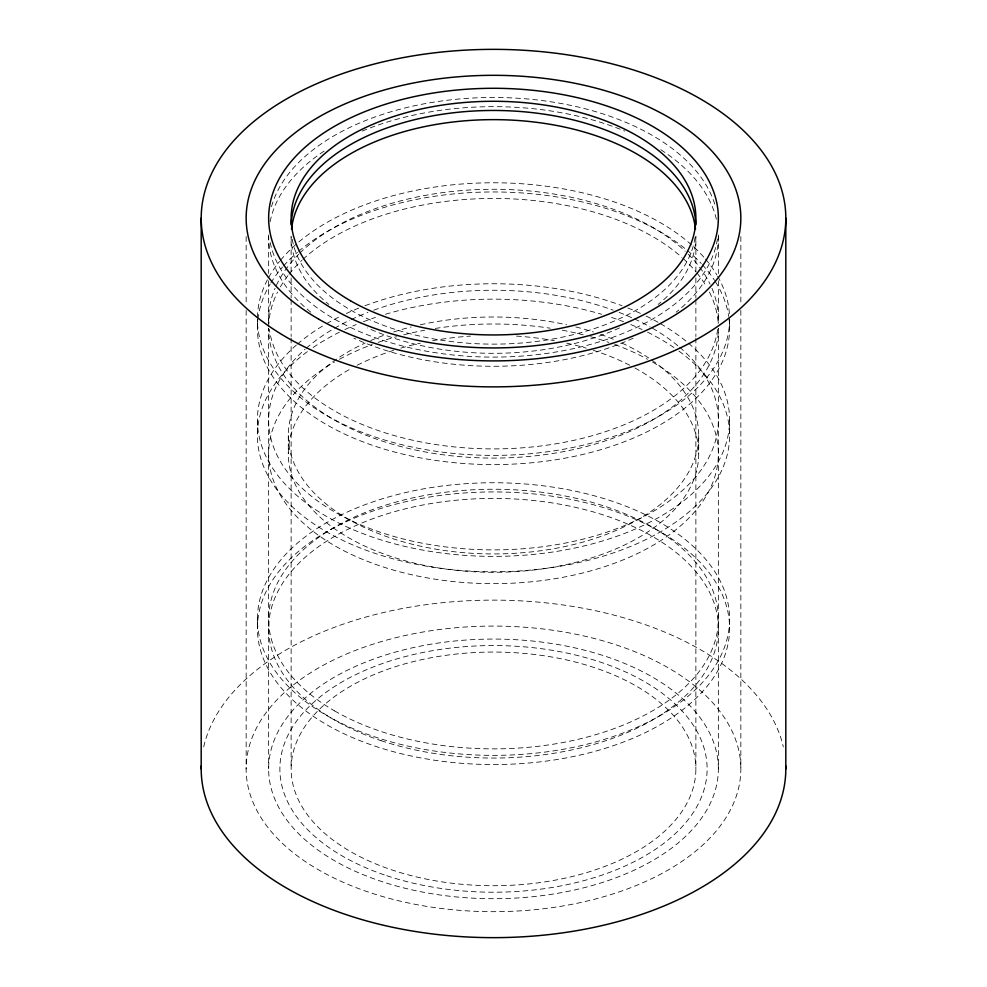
<?xml version="1.0" encoding="UTF-8"?>
<svg xmlns="http://www.w3.org/2000/svg" width="987" height="987" viewBox="0 0 987 987"><rect width="100%" height="100%" fill="white"/><g stroke="black" fill="none" stroke-linecap="round" stroke-linejoin="round"><path stroke-width="0.74" stroke-dasharray="4.93 3.7" d="M740.842 236.572L740.842 304.267M740.842 310.424L740.842 768.885A247.342 142.794 0 0 1 369.829 892.556A247.342 142.794 0 0 1 369.829 645.214A247.342 142.794 0 0 1 740.842 768.885M729.59 328.264L729.59 319.085A236.09 136.305 0 0 1 494.771 455.389A236.09 136.305 0 0 1 257.422 320.565M729.59 420.067L729.59 435.464M729.59 619.059L729.59 628.238A236.09 136.305 0 0 1 375.455 746.283A236.09 136.305 0 0 1 375.455 510.193A236.09 136.305 0 0 1 729.59 628.238M718.351 234.943L718.351 273.498M718.351 280.839L718.351 322.724M718.351 768.885A224.851 129.815 0 0 0 381.068 656.466A224.851 129.815 0 0 0 381.068 881.317A224.851 129.815 0 0 0 718.351 768.885L718.351 328.264A224.851 129.815 0 0 1 493.5 458.079A224.851 129.815 0 0 1 268.649 328.264L268.649 768.885M698.697 435.464L698.697 453.823M695.872 271.869L695.872 236.473A202.372 116.836 0 0 1 658.156 304.391M695.872 278.013L695.872 298.025M695.872 299.567L695.872 336.493M695.872 338.035L695.872 768.885A202.372 116.836 0 0 1 392.32 870.065A202.372 116.836 0 0 1 392.32 667.706A202.372 116.836 0 0 1 695.872 768.885M291.128 271.869L291.128 236.473A202.372 116.836 0 0 0 328.844 304.391M291.128 278.013L291.128 298.025M291.128 299.567L291.128 336.493M291.128 338.035L291.128 768.885M288.303 435.464L288.303 453.823M268.649 234.943L268.649 273.498M268.649 280.839L268.649 322.724M257.41 319.085L257.41 328.264M257.41 420.067L257.41 435.464M257.41 619.059L257.41 628.238M246.158 236.572L246.158 304.267M246.158 310.424L246.158 768.885M718.351 236.473A224.851 129.815 0 0 1 676.144 312.188M633.123 338.22A224.851 129.815 0 0 1 353.877 338.22M310.856 312.188A224.851 129.815 0 0 1 268.649 236.473M270.105 221.742A224.851 129.815 0 0 1 326.179 149.753M362.204 131.086A224.851 129.815 0 0 1 624.796 131.086M660.821 149.753A224.851 129.815 0 0 1 716.895 221.742M619.491 327.906A202.372 116.836 0 0 1 367.509 327.906M257.422 317.617A236.09 136.305 0 0 1 267.97 278.766M268.661 277.507A236.09 136.305 0 0 1 279.543 261.456M280.53 260.26A236.09 136.305 0 0 1 491.205 182.78A236.09 136.305 0 0 1 704.447 257.878M705.471 259.063A236.09 136.305 0 0 1 716.907 274.991M717.635 276.249A236.09 136.305 0 0 1 729.467 314.656M652.493 362.032A224.851 129.815 0 0 1 652.493 545.626A224.851 129.815 0 0 1 334.507 545.626A224.851 129.815 0 0 1 334.507 362.032M339.442 359.268A224.851 129.815 0 0 1 372.259 344.5M378.12 342.403A224.851 129.815 0 0 1 396.503 336.703M403.769 334.79A224.851 129.815 0 0 1 424.681 330.238M435.304 328.437A224.851 129.815 0 0 1 550.215 328.202M562.319 330.238A224.851 129.815 0 0 1 583.231 334.79M590.497 336.703A224.851 129.815 0 0 1 608.88 342.403M614.741 344.5A224.851 129.815 0 0 1 647.558 359.268M679.636 347.239A224.851 129.815 0 0 1 643.129 516.966A224.851 129.815 0 0 1 346.918 518.508A224.851 129.815 0 0 1 305.106 349.201M306.229 348.214A224.851 129.815 0 0 1 333.088 329.09M334.507 328.264A224.851 129.815 0 0 1 349.817 320.207M351.162 319.566A224.851 129.815 0 0 1 367.917 312.385M373.715 310.202A224.851 129.815 0 0 1 613.285 310.202M619.083 312.385A224.851 129.815 0 0 1 633.123 318.307M634.493 318.937A224.851 129.815 0 0 1 650.051 326.882M652.493 328.264A224.851 129.815 0 0 1 678.488 346.277M268.661 326.808A224.851 129.815 0 0 1 277.569 292.078M280.37 286.896A224.851 129.815 0 0 1 288.105 275.447M289.08 274.201A224.851 129.815 0 0 1 301.862 260.358M302.923 259.371A224.851 129.815 0 0 1 681.894 257.397M682.992 258.384A224.851 129.815 0 0 1 695.909 271.733M696.933 272.967A224.851 129.815 0 0 1 706.63 286.896M709.431 292.078A224.851 129.815 0 0 1 718.228 323.872M688.445 343.168A236.09 136.305 0 0 1 650.766 521.728A236.09 136.305 0 0 1 339.232 523.246A236.09 136.305 0 0 1 296.334 345.092M297.432 344.13A236.09 136.305 0 0 1 325.167 324.489M326.561 323.674A236.09 136.305 0 0 1 340.799 316.099M346.277 313.508A236.09 136.305 0 0 1 359.095 307.993M364.968 305.723A236.09 136.305 0 0 1 622.032 305.723M627.905 307.993A236.09 136.305 0 0 1 640.723 313.508M646.201 316.099A236.09 136.305 0 0 1 657.947 322.255M660.439 323.674A236.09 136.305 0 0 1 687.31 342.218M678.957 351.113A236.09 136.305 0 0 1 653.739 535.571A236.09 136.305 0 0 1 333.261 535.571A236.09 136.305 0 0 1 308.043 351.113M313.101 347.535A236.09 136.305 0 0 1 339.454 332.175M344.895 329.547A236.09 136.305 0 0 1 356.196 324.575M363.487 321.688A236.09 136.305 0 0 1 375.455 317.419M385.386 314.285A236.09 136.305 0 0 1 601.614 314.285M611.545 317.419A236.09 136.305 0 0 1 623.513 321.688M630.804 324.575A236.09 136.305 0 0 1 642.105 329.547M647.546 332.175A236.09 136.305 0 0 1 673.899 347.535M717.426 239.076A224.851 129.815 0 0 1 493.5 357.109A224.851 129.815 0 0 1 269.574 239.076M271.499 206.678A224.851 129.815 0 0 1 493.5 97.479A224.851 129.815 0 0 1 715.501 206.678M621.847 343.032A205.197 118.477 0 0 1 643.808 516.115A205.197 118.477 0 0 1 343.192 516.115A205.197 118.477 0 0 1 365.153 343.032M370.668 340.564A205.197 118.477 0 0 1 386.472 334.383M393.702 331.953A205.197 118.477 0 0 1 411.209 326.944M420.302 324.785A205.197 118.477 0 0 1 566.698 324.785M575.791 326.944A205.197 118.477 0 0 1 593.298 331.953M600.528 334.383A205.197 118.477 0 0 1 616.332 340.564M634.912 367.978A205.197 118.477 0 0 1 639.81 536.891A205.197 118.477 0 0 1 347.19 536.891A205.197 118.477 0 0 1 352.088 367.978M357.183 365.276A205.197 118.477 0 0 1 393.702 350.311M400.87 348.115A205.197 118.477 0 0 1 420.302 343.155M432.627 340.688A205.197 118.477 0 0 1 470.552 336.098M516.448 336.098A205.197 118.477 0 0 1 554.373 340.688M566.698 343.155A205.197 118.477 0 0 1 586.13 348.115M593.298 350.311A205.197 118.477 0 0 1 629.817 365.276M695.095 237.448A202.372 116.836 0 0 1 493.5 344.13A202.372 116.836 0 0 1 291.905 237.448M717.648 329.387A224.851 129.815 0 0 1 493.5 448.9A224.851 129.815 0 0 1 269.352 329.387M268.772 323.489A224.851 129.815 0 0 1 275.052 288.327M276.311 285.49A224.851 129.815 0 0 1 298.777 254.177M299.789 253.178A224.851 129.815 0 0 1 685.138 251.179M688.223 254.177A224.851 129.815 0 0 1 710.072 284.194M711.948 288.327A224.851 129.815 0 0 1 718.228 323.489M728.912 317.9A236.09 136.305 0 0 1 496.079 464.569A236.09 136.305 0 0 1 257.755 320.874M257.903 319.393A236.09 136.305 0 0 1 270.093 284.17M270.845 282.924A236.09 136.305 0 0 1 282.553 267.058M283.59 265.885A236.09 136.305 0 0 1 297.432 252.327M298.555 251.377A236.09 136.305 0 0 1 686.162 249.477M687.31 250.427A236.09 136.305 0 0 1 701.288 263.554M702.362 264.713A236.09 136.305 0 0 1 714.576 280.431M715.378 281.677A236.09 136.305 0 0 1 728.702 316.42M203.692 746.863A292.312 168.765 0 0 1 493.5 600.121A292.312 168.765 0 0 1 783.308 746.863M386.694 875.691A213.611 123.326 0 0 0 707.111 768.885A213.611 123.326 0 0 0 386.694 662.08A213.611 123.326 0 0 0 386.694 875.691M326.561 715.439A236.09 136.305 0 0 0 721.546 654.332A236.09 136.305 0 0 0 432.392 487.393A236.09 136.305 0 0 0 326.561 715.439M334.507 710.85A224.851 129.815 0 0 0 710.689 652.654A224.851 129.815 0 0 0 435.304 493.66A224.851 129.815 0 0 0 334.507 710.85M381.068 740.657A224.851 129.815 0 0 0 718.351 628.238A224.851 129.815 0 0 0 381.068 515.819A224.851 129.815 0 0 0 381.068 740.657"/><path stroke-width="1.48" d="M785.812 218.115A292.312 168.765 0 0 1 347.35 364.265A292.312 168.765 0 0 1 347.35 71.965A292.312 168.765 0 0 1 785.812 218.115L785.812 768.885M201.188 218.115L201.188 768.885M291.523 229.231A202.372 116.836 0 0 1 493.5 119.637A202.372 116.836 0 0 1 695.477 229.231M785.763 765.974A292.312 168.765 0 0 1 493.5 937.65A292.312 168.765 0 0 1 201.237 765.974M291.19 224.407A202.372 116.836 0 0 1 493.5 110.458A202.372 116.836 0 0 1 695.81 224.407M350.41 300.727A202.372 116.836 0 0 0 688.975 248.354A202.372 116.836 0 0 0 441.127 105.264A202.372 116.836 0 0 0 350.41 300.727M318.604 319.085A247.342 142.794 0 0 0 732.403 255.065A247.342 142.794 0 0 0 429.481 80.181A247.342 142.794 0 0 0 318.604 319.085M334.507 309.906A224.851 129.815 0 0 0 710.689 251.71A224.851 129.815 0 0 0 435.304 92.716A224.851 129.815 0 0 0 334.507 309.906"/></g></svg>
